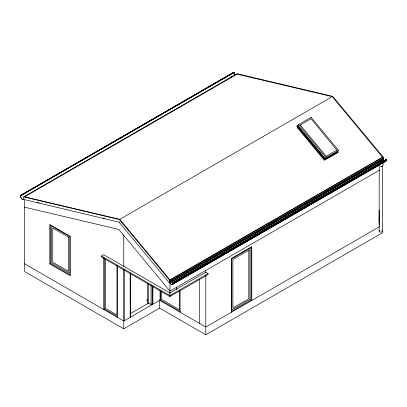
<?xml version="1.0" encoding="UTF-8"?>
<svg xmlns="http://www.w3.org/2000/svg" width="407" height="407" viewBox="0 0 407 407"><rect width="100%" height="100%" fill="white"/><g stroke="black" fill="none" stroke-linecap="round" stroke-linejoin="round"><path stroke-width="0.61" d="M123.769 266.641L123.769 235.424M147.283 283.201L147.344 300.681M169.948 292.943L169.948 296.55L208.069 274.542L208.069 273.56L205.794 272.247L169.948 292.943L103.734 254.716L101.465 256.028L101.465 257.01L169.948 296.55M176.343 289.672L176.343 287.439M205.794 275.127L205.794 334.773L159.615 308.114L123.769 328.81L24.557 271.53L24.557 199.893M231.329 312.281L231.329 258.486L251.785 246.678L251.785 300.473L250.717 299.857M379.156 231.196L379.212 164.718M147.919 302.971L148.143 303.459L147.303 303.327L147.512 300.829M147.293 300.478L147.512 300.025M230.637 77.559L231.064 76.857L231.797 76.786M379.929 162.103L380.723 161.645L382.305 162.174L380.255 161.727L379.792 162.576L379.95 163.232M338.568 150.458L326.068 157.672L324.99 159.809L296.978 126.012L297.812 125.829L298.626 124.573L311.126 117.353L338.568 150.458L337.749 151.714L338.141 152.213L324.99 159.809L325.249 158.73M382.315 166.142L381.568 166.758L380.764 166.743M297.909 126.638L297.258 127.64L324.201 160.144L338.141 152.213M300.157 125.086L311.019 118.747L336.899 150.152M310.851 117.776L311.126 117.353M326.104 156.385L336.965 150.046M324.201 160.144L324.852 159.137M230.738 77.335L231.532 76.877M382.829 162.586L382.855 162.978L380.993 163.812M382.946 162.597L382.794 162.912M382.585 163.009L381.125 163.69L381.532 163.553M382.59 163.034L382.056 163.334M234.702 75.153A2.376 1.374 60 0 1 234.03 73.321L234.03 72.578L20.686 195.752L20.35 195.558L233.699 72.227L234.101 72.456L234.101 73.362A2.284 1.318 60 0 0 234.737 75.107M20.35 195.558L233.699 72.385L234.03 72.578M20.35 195.401L20.752 195.635L234.101 72.456M383.363 158.359L169.948 281.496L383.363 158.359L383.363 159.625L169.948 282.911L168.951 282.336L119.098 222.197L23.708 199.43L23.708 196.851L237.052 73.672L332.702 96.388L383.292 157.153L383.292 159.737M23.708 196.851L119.353 219.561L332.702 96.388M119.098 222.197L119.521 221.952M49.781 263.914L70.233 275.722L70.233 236.36L49.781 224.547L49.781 263.914L50.85 263.298M298.621 125.066L296.978 126.012L324.964 159.676M297.695 125.819L298.769 125.198M337.749 151.714L325.249 158.934L297.812 125.829M104.803 308.877L103.734 309.493L103.734 257.6M119.353 219.561L169.521 280.082L382.87 156.909M169.521 280.082L169.948 280.331L383.292 157.153M170.014 281.537L170.014 282.799A2.284 1.318 60 0 0 171.769 284.447A2.284 1.318 60 0 0 172.899 283.425L172.899 282.524L386.248 159.346L386.65 159.58L173.301 282.911L172.97 282.717L172.97 283.465A2.376 1.374 60 0 1 171.779 284.534A2.376 1.374 60 0 1 169.948 282.789L383.292 159.615A2.376 1.374 60 0 0 384.259 160.892M172.97 282.717L386.314 159.544L386.65 159.737M172.899 282.524L173.301 282.753L386.65 159.58M172.471 284.34L385.271 161.482M172.517 284.427L385.867 161.253M130.326 313.66L148.636 303.088L148.636 284.117M379.695 170.04L169.948 291.132L118.798 229.426L24.557 207.194M148.133 302.793L151.043 304.477L152.182 303.82L152.182 286.101M160.043 290.629L160.043 300.122L123.769 321.062L24.557 263.782M208.069 273.56L169.948 295.568L101.465 256.028M231.151 311.559L251.068 300.061L251.068 246.896M379.7 226.623L205.794 327.024L159.615 300.366L159.615 308.114M205.794 334.773L382.443 232.789L382.443 165.939M146.932 300.585L146.627 300.147L147.242 299.796M231.064 76.882L231.797 76.816M297.156 126.129L298.056 125.931L324.435 157.753M381.39 166.382C383.496 166.911 383.14 164.062 382.992 162.831M37.251 202.538L39.108 202.976M102.818 218.01L104.675 218.447M382.046 162.134L380.255 161.864L379.792 162.668L379.95 163.344M180.245 311.452L160.333 299.954L160.333 291.091M159.615 299.873L160.043 300.122M70.411 274.995L50.499 263.497L50.499 224.771M117.542 316.641L104.451 309.081L104.451 258.45M382.443 157.153L332.275 96.632L237.052 74.166L24.557 196.851L119.78 219.317L169.948 279.838M300.229 124.98L326.17 156.278M298.626 124.573L326.068 157.672M379.166 209.859L379.171 221.347M386.314 159.544L386.314 160.292A2.376 1.374 60 0 1 385.648 161.35M386.248 159.346L386.248 160.251A2.284 1.318 60 0 1 385.612 161.264M379.171 216.992L379.171 225.01M205.794 270.436L205.794 272.67M199.399 279.136L199.399 323.331M180.067 290.654L180.067 312.174M179.645 290.837L179.645 309.783L161.472 299.293L161.472 291.081M169.948 280.331L169.948 293.366M152.905 286.518L152.905 304.238L152.483 303.993L152.483 286.274M151.043 284.875L151.043 304.477M130.576 273.926L130.576 316.295M130.164 273.066L130.164 317.368M124.196 269.551L124.196 320.818M123.769 269.795L123.769 328.81M117.374 266.102L117.374 317.368M116.946 265.71L116.946 314.977L105.591 308.425L105.591 259.157M20.752 195.635L20.752 196.535A2.284 1.318 60 0 0 21.881 198.86A2.284 1.318 60 0 0 23.637 199.242M20.686 195.752L20.686 196.5A2.376 1.374 60 0 0 21.871 198.937A2.376 1.374 60 0 0 23.708 199.308M381.898 230.54A1.608 0.926 0 0 1 381.898 231.853A1.608 0.926 0 0 1 379.624 231.853A1.608 0.926 0 0 1 379.624 230.54M384.289 160.836A2.284 1.318 60 0 1 383.363 159.625M249.934 248.234L231.751 258.73L231.751 309.9L249.934 299.404L249.934 248.234M248.794 250.203L232.885 259.386L232.885 307.936L248.794 298.748L248.794 250.203M69.816 236.599L51.633 226.104L51.633 262.841L69.816 273.341L69.816 236.599M68.676 237.256L52.768 228.073L52.768 262.184L68.676 271.372L68.676 237.256"/></g></svg>
